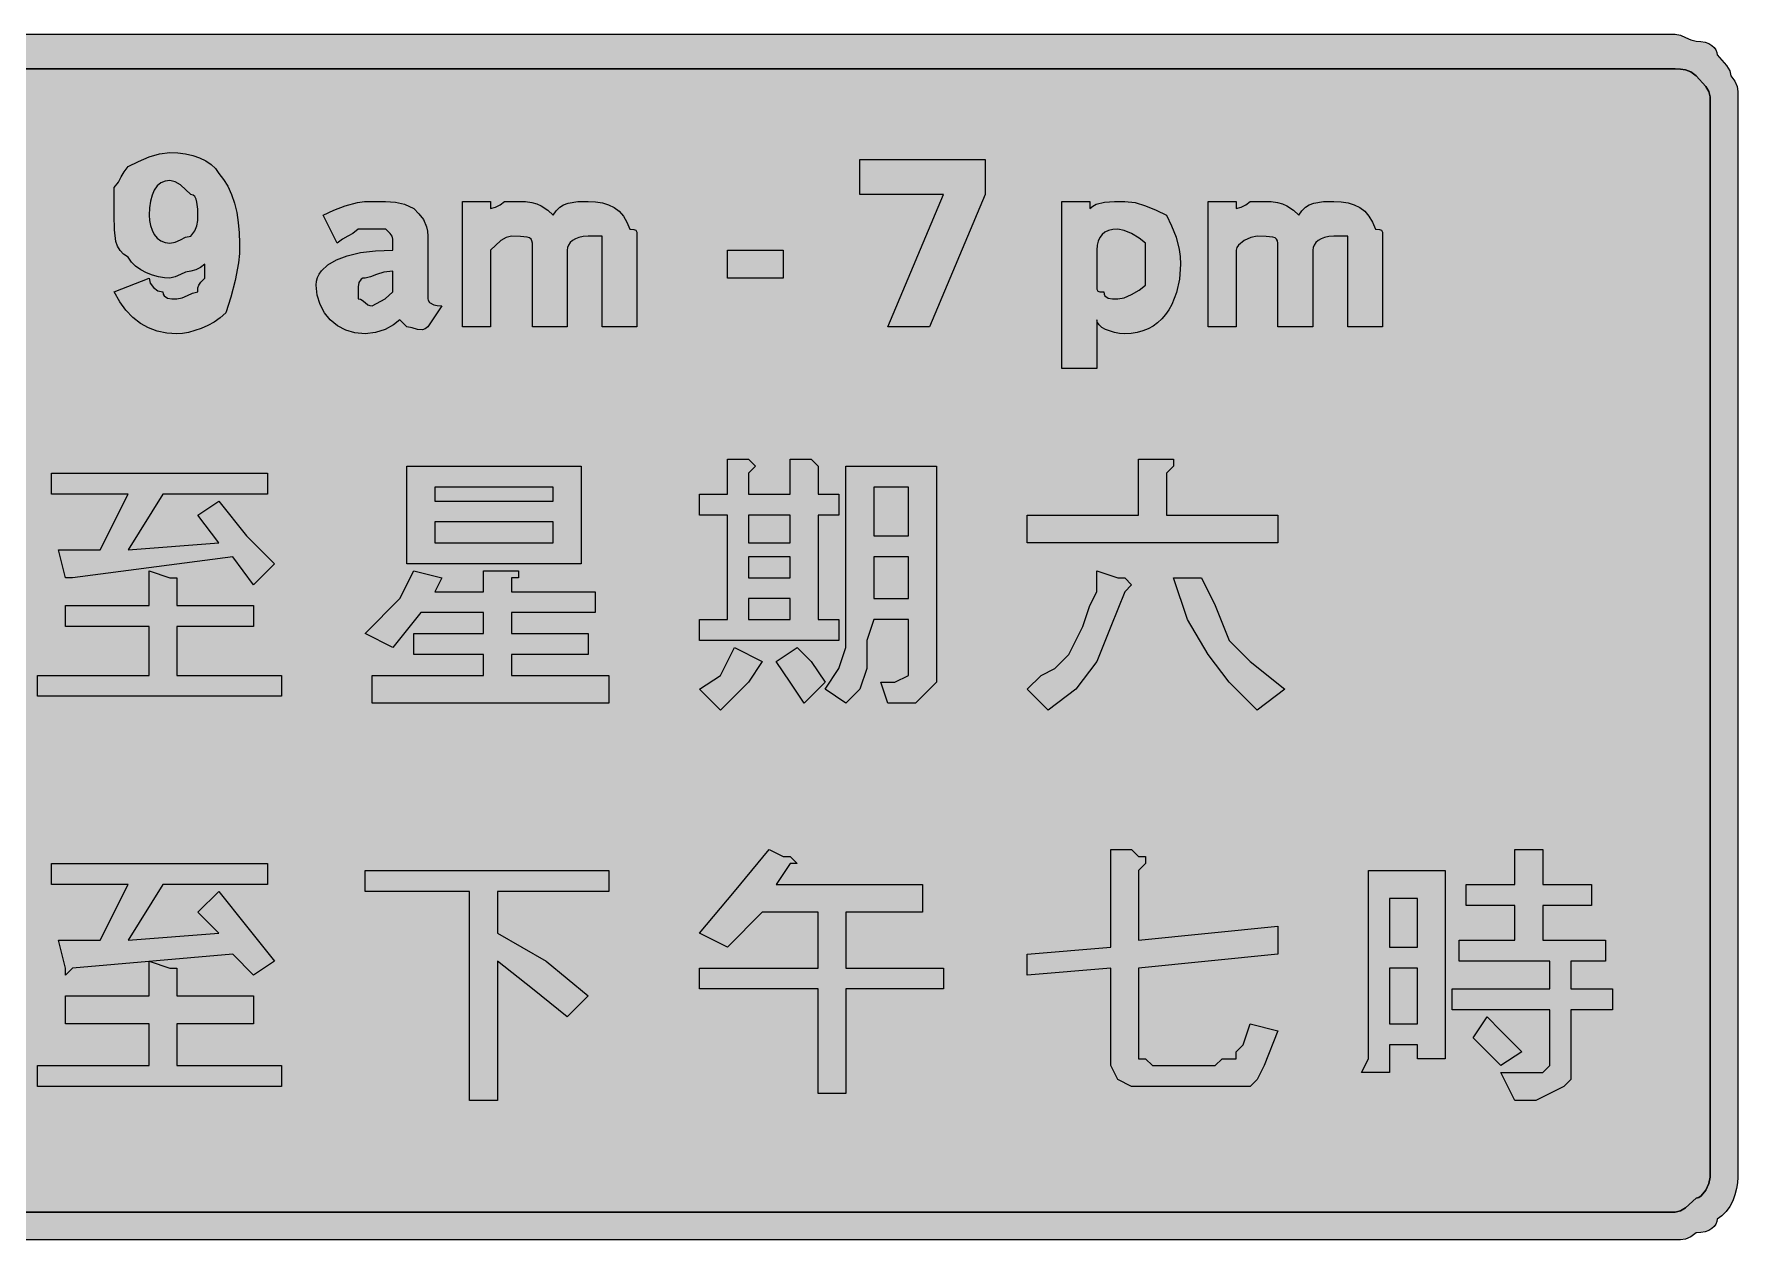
# Model space of a CAD drawing. Header units: metres. Extents: x 12 to 556, y 32 to 240.
# Drawn here: x 262.4 to 555.8, y 32.2 to 239.8 of the extents above; entities that cross this region are included whole.
import ezdxf

# ---------------------------------------------------------------- set-up
doc = ezdxf.new("R2010")
doc.units = ezdxf.units.M
doc.layers.add('FILL_BLACK_000000', color=7, linetype='Continuous', true_color=0x000000)
doc.layers.add('FILL_WHITE_FFFFFF', color=7, linetype='Continuous', true_color=0xffffff)

msp = doc.modelspace()

# ---------------------------------------------------------------- hatches: boundary and pattern name
at = {"layer": 'FILL_BLACK_000000', "true_color": 0x000000}
h = msp.add_hatch(color=7, dxfattribs=at)
h.dxf.hatch_style = 1
h.paths.add_polyline_path([(545.85, 239.57), (546.75, 239.16), (547.65, 238.75), (548.55, 238.56), (549.39, 238.51), (550.13, 238.35), (550.74, 238.12), (551.25, 237.81), (551.64, 237.45), (551.92, 237.04), (552.09, 236.61), (552.15, 236.16), (553.8, 234.36), (554.34, 233.46), (554.55, 232.56), (555.24, 231.66), (555.6, 230.76), (555.73, 229.86), (555.75, 228.96), (555.75, 42.96), (555.69, 42.01), (555.53, 40.99), (555.24, 39.94), (554.85, 38.91), (554.34, 37.93), (553.72, 37.05), (552.99, 36.32), (552.15, 35.76), (552.09, 35.31), (551.92, 34.88), (551.64, 34.47), (551.25, 34.11), (550.74, 33.8), (550.13, 33.57), (549.39, 33.41), (548.55, 33.36), (547.65, 32.67), (546.75, 32.31), (545.85, 32.18), (544.95, 32.16), (22.95, 32.16), (21.65, 32.22), (20.46, 32.38), (19.34, 32.67), (18.3, 33.06), (17.31, 33.57), (16.37, 34.18), (14.55, 35.76), (13.95, 36.51), (13.54, 37.28), (13.35, 38.16), (12.66, 39.75), (12.3, 41.01), (12.17, 42.04), (12.15, 42.96), (12.15, 228.96), (12.36, 230.76), (12.9, 232.56), (13.67, 234.36), (14.55, 236.16), (16.35, 237.81), (17.25, 238.35), (18.15, 238.56), (19.24, 238.75), (20.55, 239.16), (21.86, 239.57), (22.95, 239.76), (544.95, 239.76), (545.85, 239.57)])
h.paths.add_polyline_path([(20.49, 233.35), (19.47, 232.87), (18.6, 232.26), (17.9, 231.53), (17.38, 230.72), (17.06, 229.86), (16.95, 228.96), (16.95, 42.96), (16.97, 42.25), (17.1, 41.76), (17.46, 41.27), (18.15, 40.56), (18.3, 39.96), (18.66, 39.55), (18.95, 39.41), (19.35, 39.36), (19.46, 38.91), (19.74, 38.48), (20.7, 37.71), (21.88, 37.17), (22.95, 36.96), (544.95, 36.96), (545.85, 37.17), (546.75, 37.71), (548.55, 39.36), (549, 39.47), (549.43, 39.75), (550.2, 40.71), (550.74, 41.89), (550.95, 42.96), (550.95, 228.96), (550.74, 229.86), (550.2, 230.76), (548.55, 232.56), (547.65, 233.25), (546.75, 233.61), (545.85, 233.74), (544.95, 233.76), (22.95, 233.76), (21.66, 233.65), (20.49, 233.35)], flags=16)
h = msp.add_hatch(color=7, dxfattribs=at)
h.dxf.hatch_style = 1
h.paths.add_polyline_path([(282.36, 196.88), (282.9, 196.11), (283.67, 195.57), (284.55, 195.36), (284.6, 194.96), (284.76, 194.67), (285.3, 194.31), (286.07, 194.18), (286.95, 194.16), (287.85, 194.35), (288.75, 194.76), (289.65, 195.17), (290.55, 195.36), (290.57, 196.07), (290.7, 196.56), (291.06, 197.05), (291.75, 197.76), (291.75, 200.16), (291, 199.56), (290.23, 199.15), (289.35, 198.96), (288.45, 198.77), (287.55, 198.36), (286.65, 197.95), (285.75, 197.76), (284.8, 197.82), (283.78, 197.99), (282.73, 198.27), (281.7, 198.66), (280.72, 199.17), (279.84, 199.79), (279.11, 200.52), (278.55, 201.36), (277.76, 201.87), (277.16, 202.48), (276.74, 203.22), (276.45, 204.06), (276.19, 206.08), (276.15, 208.56), (276.15, 213.36), (276.86, 214.26), (277.35, 215.16), (277.84, 216.06), (278.55, 216.96), (280.35, 217.84), (282.15, 218.61), (283.95, 219.15), (285.75, 219.36), (287.1, 219.3), (288.41, 219.13), (289.67, 218.85), (290.85, 218.46), (291.91, 217.95), (292.84, 217.33), (293.59, 216.6), (294.15, 215.76), (294.99, 214.75), (295.72, 213.55), (296.34, 212.17), (296.85, 210.66), (297.24, 209.03), (297.52, 207.32), (297.69, 205.56), (297.75, 203.76), (297.7, 202.01), (297.54, 200.37), (297, 197.31), (296.23, 194.48), (295.35, 191.76), (294.4, 190.92), (293.36, 190.18), (292.27, 189.57), (291.15, 189.06), (288.94, 188.38), (287.9, 188.22), (286.95, 188.16), (285.21, 188.27), (283.57, 188.61), (282.06, 189.17), (280.65, 189.96), (279.36, 190.97), (278.17, 192.21), (277.11, 193.67), (276.15, 195.36), (282.15, 197.76), (282.36, 196.88)])
h.paths.add_polyline_path([(284.17, 214.13), (283.56, 213.61), (283.05, 212.91), (282.66, 212.04), (282.38, 211.02), (282.21, 209.85), (282.15, 208.56), (282.21, 207.66), (282.38, 206.8), (282.66, 205.99), (283.05, 205.26), (283.56, 204.65), (284.17, 204.17), (284.91, 203.87), (285.75, 203.76), (286.65, 203.95), (287.55, 204.36), (288.45, 204.77), (289.35, 204.96), (290.04, 205.86), (290.4, 206.76), (290.53, 207.66), (290.55, 208.56), (290.53, 209.63), (290.4, 210.81), (290.26, 211.34), (290.04, 211.77), (289.75, 212.05), (289.35, 212.16), (287.55, 213.81), (286.65, 214.35), (285.75, 214.56), (284.91, 214.45), (284.17, 214.13)], flags=16)
h = msp.add_hatch(color=7, dxfattribs=at)
h.dxf.hatch_style = 1
h.paths.add_polyline_path([(418.95, 212.16), (404.55, 212.16), (404.55, 218.16), (426.15, 218.16), (426.15, 212.16), (416.55, 189.36), (409.35, 189.36), (418.95, 212.16)])
h = msp.add_hatch(color=7, dxfattribs=at)
h.dxf.hatch_style = 1
h.paths.add_polyline_path([(329.7, 189.02), (329.25, 188.85), (328.35, 188.91), (327.45, 189.19), (326.55, 189.36), (325.35, 190.56), (324.24, 189.68), (322.8, 188.91), (321.13, 188.37), (319.35, 188.16), (317.61, 188.32), (316.01, 188.8), (314.58, 189.55), (313.35, 190.56), (312.34, 191.79), (311.59, 193.22), (311.11, 194.82), (310.95, 196.56), (311.01, 197.22), (311.17, 197.85), (311.45, 198.45), (311.83, 199.02), (312.91, 200.04), (314.4, 200.91), (316.28, 201.61), (318.54, 202.13), (321.17, 202.45), (324.15, 202.56), (324.15, 203.76), (324.13, 204.47), (324, 204.96), (323.64, 205.45), (322.95, 206.16), (321.75, 206.16), (318.15, 206.16), (317.25, 205.45), (316.35, 204.96), (315.45, 204.47), (314.55, 203.76), (312.15, 208.56), (313.97, 209.44), (315.9, 210.21), (318.06, 210.75), (319.25, 210.91), (320.55, 210.96), (322.86, 210.94), (324.6, 210.81), (326.12, 210.45), (327.75, 209.76), (328.63, 208.84), (329.4, 207.81), (329.94, 206.55), (330.1, 205.81), (330.15, 204.96), (330.15, 194.16), (330.19, 193.97), (330.45, 193.56), (331.16, 193.15), (331.76, 193.01), (332.55, 192.96), (330.15, 189.36), (329.7, 189.02)])
h.paths.add_polyline_path([(318.55, 194.11), (318.86, 193.97), (319.35, 193.56), (319.84, 193.15), (320.15, 193.01), (320.55, 192.96), (322.8, 194.16), (324.15, 195.36), (324.15, 198.96), (322.56, 198.77), (321.3, 198.36), (320.27, 197.95), (319.35, 197.76), (318.95, 197.71), (318.66, 197.55), (318.3, 197.01), (318.17, 196.24), (318.15, 195.36), (318.15, 194.16), (318.55, 194.11)], flags=16)
h = msp.add_hatch(color=7, dxfattribs=at)
h.dxf.hatch_style = 1
h.paths.add_polyline_path([(356.91, 204.91), (356.17, 204.75), (355.56, 204.52), (355.05, 204.21), (354.66, 203.85), (354.37, 203.44), (354.21, 203.01), (354.15, 202.56), (354.15, 189.36), (348.15, 189.36), (348.15, 203.76), (348.09, 204.16), (347.92, 204.45), (347.64, 204.67), (347.25, 204.81), (346.12, 204.94), (344.55, 204.96), (343.65, 204.75), (342.75, 204.21), (340.95, 202.56), (340.95, 189.36), (336.15, 189.36), (336.15, 210.96), (340.95, 210.96), (340.95, 209.76), (341.83, 209.95), (342.6, 210.36), (343.35, 210.96), (345.75, 210.96), (346.99, 210.91), (348.04, 210.75), (348.91, 210.52), (349.65, 210.21), (350.81, 209.44), (351.75, 208.56), (352.25, 209.35), (352.86, 209.95), (353.54, 210.37), (354.3, 210.66), (355.97, 210.92), (357.75, 210.96), (359.04, 210.9), (360.22, 210.72), (361.29, 210.39), (362.25, 209.91), (363.09, 209.26), (363.82, 208.43), (364.44, 207.4), (364.95, 206.16), (365.64, 206.14), (366, 206.01), (366.13, 205.65), (366.15, 204.96), (366.15, 189.36), (360.15, 189.36), (360.15, 203.76), (360.15, 204.96), (358.95, 204.96), (357.75, 204.96), (356.91, 204.91)])
h = msp.add_hatch(color=7, dxfattribs=at)
h.dxf.hatch_style = 1
h.paths.add_polyline_path([(459.09, 195.25), (458.29, 193.2), (457.78, 192.29), (457.2, 191.46), (456.55, 190.72), (455.82, 190.06), (455.04, 189.49), (454.18, 189.02), (453.26, 188.65), (452.29, 188.38), (451.25, 188.22), (450.15, 188.16), (449.25, 188.21), (448.39, 188.37), (446.85, 188.91), (446.24, 189.27), (445.76, 189.68), (445.46, 190.11), (445.35, 190.56), (445.35, 182.16), (439.35, 182.16), (439.35, 210.96), (444.15, 210.96), (444.15, 209.76), (444.65, 210.16), (445.26, 210.45), (446.7, 210.81), (448.37, 210.94), (450.15, 210.96), (451.95, 210.75), (453.75, 210.21), (455.55, 209.44), (457.35, 208.56), (458.23, 206.74), (459, 204.81), (459.54, 202.65), (459.7, 201.46), (459.75, 200.16), (459.58, 197.58), (459.09, 195.25)])
h.paths.add_polyline_path([(451.35, 194.91), (452.66, 195.68), (453.75, 196.56), (453.75, 197.76), (453.75, 202.56), (453.75, 203.76), (452.66, 204.64), (451.35, 205.41), (450.04, 205.95), (448.95, 206.16), (448.11, 206.1), (447.37, 205.93), (446.76, 205.65), (446.25, 205.26), (445.86, 204.75), (445.57, 204.13), (445.41, 203.4), (445.35, 202.56), (445.35, 197.76), (445.35, 196.56), (445.37, 195.87), (445.5, 195.51), (445.86, 195.38), (446.55, 195.36), (446.6, 194.96), (446.76, 194.67), (447.3, 194.31), (448.07, 194.18), (448.95, 194.16), (450.04, 194.37), (451.35, 194.91)], flags=16)
h = msp.add_hatch(color=7, dxfattribs=at)
h.dxf.hatch_style = 1
h.paths.add_polyline_path([(485.31, 204.91), (484.58, 204.75), (483.96, 204.52), (483.45, 204.21), (483.06, 203.85), (482.77, 203.44), (482.61, 203.01), (482.55, 202.56), (482.55, 189.36), (476.55, 189.36), (476.55, 203.76), (476.49, 204.16), (476.32, 204.45), (476.04, 204.67), (475.65, 204.81), (474.52, 204.94), (472.95, 204.96), (471.88, 204.75), (470.7, 204.21), (469.74, 203.44), (469.46, 203.01), (469.35, 202.56), (469.35, 189.36), (464.55, 189.36), (464.55, 210.96), (469.35, 210.96), (469.35, 209.76), (470.23, 209.95), (471, 210.36), (471.75, 210.96), (474.15, 210.96), (475.39, 210.91), (476.44, 210.75), (477.31, 210.52), (478.05, 210.21), (479.21, 209.44), (480.15, 208.56), (480.65, 209.35), (481.26, 209.95), (481.94, 210.37), (482.7, 210.66), (484.37, 210.92), (486.15, 210.96), (487.44, 210.9), (488.62, 210.72), (489.69, 210.39), (490.65, 209.91), (491.49, 209.26), (492.22, 208.43), (492.84, 207.4), (493.35, 206.16), (494.04, 206.14), (494.4, 206.01), (494.53, 205.65), (494.55, 204.96), (494.55, 189.36), (488.55, 189.36), (488.55, 203.76), (488.55, 204.96), (487.35, 204.96), (486.15, 204.96), (485.31, 204.91)])
h = msp.add_hatch(color=7, dxfattribs=at)
h.dxf.hatch_style = 1
h.paths.add_polyline_path([(391.35, 197.76), (381.75, 197.76), (381.75, 202.56), (391.35, 202.56), (391.35, 197.76)])
h = msp.add_hatch(color=7, dxfattribs=at)
h.dxf.hatch_style = 1
h.paths.add_polyline_path([(326.55, 165.36), (356.55, 165.36), (356.55, 148.56), (326.55, 148.56), (326.55, 165.36)])
h.paths.add_polyline_path([(331.35, 161.76), (331.35, 159.36), (351.75, 159.36), (351.75, 161.76), (331.35, 161.76)], flags=16)
h.paths.add_polyline_path([(351.75, 155.76), (331.35, 155.76), (331.35, 152.16), (351.75, 152.16), (351.75, 155.76)], flags=16)
h = msp.add_hatch(color=7, dxfattribs=at)
h.dxf.hatch_style = 1
h.paths.add_polyline_path([(386.55, 165.36), (385.35, 164.16), (385.35, 160.56), (392.55, 160.56), (392.55, 166.56), (396.15, 166.56), (397.35, 165.36), (397.35, 164.16), (397.35, 160.56), (400.95, 160.56), (400.95, 156.96), (397.35, 156.96), (397.35, 138.96), (400.95, 138.96), (400.95, 135.36), (376.95, 135.36), (376.95, 138.96), (381.75, 138.96), (381.75, 156.96), (376.95, 156.96), (376.95, 160.56), (381.75, 160.56), (381.75, 166.56), (385.35, 166.56), (386.55, 165.36)])
h.paths.add_polyline_path([(385.35, 146.16), (392.55, 146.16), (392.55, 149.76), (385.35, 149.76), (385.35, 146.16)], flags=16)
h.paths.add_polyline_path([(385.35, 142.56), (385.35, 138.96), (392.55, 138.96), (392.55, 142.56), (385.35, 142.56)], flags=16)
h.paths.add_polyline_path([(392.55, 156.96), (385.35, 156.96), (385.35, 152.16), (392.55, 152.16), (392.55, 156.96)], flags=16)
h = msp.add_hatch(color=7, dxfattribs=at)
h.dxf.hatch_style = 1
h.paths.add_polyline_path([(417.75, 128.16), (416.55, 126.96), (415.35, 125.76), (414.15, 124.56), (409.35, 124.56), (408.15, 128.16), (410.55, 128.16), (412.95, 129.36), (412.95, 130.56), (412.95, 138.96), (406.95, 138.96), (405.75, 135.36), (405.75, 130.56), (404.55, 126.96), (402.15, 124.56), (398.55, 126.96), (400.95, 130.56), (402.15, 134.16), (402.15, 140.16), (402.15, 147.36), (402.15, 165.36), (417.75, 165.36), (417.75, 130.56), (417.75, 128.16)])
h.paths.add_polyline_path([(406.95, 149.76), (406.95, 142.56), (412.95, 142.56), (412.95, 149.76), (406.95, 149.76)], flags=16)
h.paths.add_polyline_path([(412.95, 161.76), (406.95, 161.76), (406.95, 153.36), (412.95, 153.36), (412.95, 161.76)], flags=16)
h = msp.add_hatch(color=7, dxfattribs=at)
h.dxf.hatch_style = 1
h.paths.add_polyline_path([(457.35, 166.56), (458.55, 166.56), (458.55, 165.36), (457.35, 164.16), (457.35, 156.96), (476.55, 156.96), (476.55, 152.16), (433.35, 152.16), (433.35, 156.96), (452.55, 156.96), (452.55, 166.56), (456.15, 166.56), (457.35, 166.56)])
h = msp.add_hatch(color=7, dxfattribs=at)
h.dxf.hatch_style = 1
h.paths.add_polyline_path([(265.35, 164.16), (302.55, 164.16), (302.55, 160.56), (284.55, 160.56), (278.55, 150.96), (294.15, 152.16), (290.55, 156.96), (294.15, 159.36), (298.95, 153.36), (303.75, 148.56), (300.15, 144.96), (296.55, 149.76), (268.95, 146.16), (267.75, 146.16), (266.55, 150.96), (273.75, 150.96), (278.55, 160.56), (265.35, 160.56), (265.35, 164.16)])
h = msp.add_hatch(color=7, dxfattribs=at)
h.dxf.hatch_style = 1
h.paths.add_polyline_path([(262.95, 129.36), (282.15, 129.36), (282.15, 137.76), (267.75, 137.76), (267.75, 141.36), (282.15, 141.36), (282.15, 147.36), (285.75, 146.16), (286.95, 146.16), (286.95, 144.96), (286.95, 141.36), (300.15, 141.36), (300.15, 137.76), (286.95, 137.76), (286.95, 129.36), (304.95, 129.36), (304.95, 125.76), (262.95, 125.76), (262.95, 129.36)])
h = msp.add_hatch(color=7, dxfattribs=at)
h.dxf.hatch_style = 1
h.paths.add_polyline_path([(331.35, 143.76), (339.75, 143.76), (339.75, 147.36), (344.55, 147.36), (345.75, 147.36), (345.75, 146.16), (344.55, 146.16), (344.55, 143.76), (358.95, 143.76), (358.95, 140.16), (344.55, 140.16), (344.55, 136.56), (357.75, 136.56), (357.75, 132.96), (344.55, 132.96), (344.55, 129.36), (361.35, 129.36), (361.35, 124.56), (320.55, 124.56), (320.55, 129.36), (339.75, 129.36), (339.75, 132.96), (327.75, 132.96), (327.75, 136.56), (339.75, 136.56), (339.75, 140.16), (328.95, 140.16), (324.15, 134.16), (319.35, 136.56), (325.35, 142.56), (327.75, 147.36), (332.55, 146.16), (331.35, 143.76)])
h = msp.add_hatch(color=7, dxfattribs=at)
h.dxf.hatch_style = 1
h.paths.add_polyline_path([(450.15, 146.16), (451.35, 144.96), (450.15, 143.76), (447.75, 137.76), (445.35, 131.76), (441.75, 126.96), (436.95, 123.36), (433.35, 126.96), (435.75, 129.36), (438.15, 130.56), (440.55, 132.96), (441.75, 135.36), (442.95, 137.76), (444.15, 141.36), (445.35, 143.76), (445.35, 147.36), (448.95, 146.16), (450.15, 146.16)])
h = msp.add_hatch(color=7, dxfattribs=at)
h.dxf.hatch_style = 1
h.paths.add_polyline_path([(465.75, 141.36), (468.15, 135.36), (471.75, 131.76), (477.75, 126.96), (472.95, 123.36), (468.15, 128.16), (464.55, 132.96), (460.95, 138.96), (458.55, 146.16), (463.35, 146.16), (465.75, 141.36)])
h = msp.add_hatch(color=7, dxfattribs=at)
h.dxf.hatch_style = 1
h.paths.add_polyline_path([(380.55, 129.36), (382.95, 134.16), (387.75, 131.76), (385.35, 128.16), (380.55, 123.36), (376.95, 126.96), (380.55, 129.36)])
h = msp.add_hatch(color=7, dxfattribs=at)
h.dxf.hatch_style = 1
h.paths.add_polyline_path([(396.15, 131.76), (398.55, 128.16), (394.95, 124.56), (392.55, 128.16), (390.15, 131.76), (393.75, 134.16), (396.15, 131.76)])
h = msp.add_hatch(color=7, dxfattribs=at)
h.dxf.hatch_style = 1
h.paths.add_polyline_path([(265.35, 96.96), (302.55, 96.96), (302.55, 93.36), (284.55, 93.36), (278.55, 83.76), (294.15, 84.96), (290.55, 88.56), (294.15, 92.16), (298.95, 86.16), (303.75, 80.16), (300.15, 77.76), (296.55, 81.36), (268.95, 78.96), (267.75, 77.76), (267.75, 78.96), (266.55, 83.76), (273.75, 83.76), (278.55, 93.36), (265.35, 93.36), (265.35, 96.96)])
h = msp.add_hatch(color=7, dxfattribs=at)
h.dxf.hatch_style = 1
h.paths.add_polyline_path([(382.95, 92.16), (388.95, 99.36), (391.35, 98.16), (392.55, 98.16), (393.75, 96.96), (392.55, 96.96), (390.15, 93.36), (415.35, 93.36), (415.35, 88.56), (402.15, 88.56), (402.15, 78.96), (418.95, 78.96), (418.95, 75.36), (402.15, 75.36), (402.15, 57.36), (397.35, 57.36), (397.35, 75.36), (376.95, 75.36), (376.95, 78.96), (397.35, 78.96), (397.35, 88.56), (387.75, 88.56), (381.75, 82.56), (376.95, 84.96), (382.95, 92.16)])
h = msp.add_hatch(color=7, dxfattribs=at)
h.dxf.hatch_style = 1
h.paths.add_polyline_path([(452.55, 98.16), (453.75, 98.16), (453.75, 96.96), (452.55, 95.76), (452.55, 83.76), (476.55, 86.16), (476.55, 81.36), (452.55, 78.96), (452.55, 66.96), (452.55, 64.56), (452.55, 63.36), (453.75, 63.36), (454.95, 62.16), (465.75, 62.16), (466.95, 63.36), (469.35, 63.36), (469.35, 64.56), (470.55, 65.76), (471.75, 69.36), (476.55, 68.16), (474.15, 62.16), (472.95, 59.76), (471.75, 58.56), (469.35, 58.56), (466.95, 58.56), (453.75, 58.56), (451.35, 58.56), (448.95, 59.76), (447.75, 62.16), (447.75, 65.76), (447.75, 78.96), (433.35, 77.76), (433.35, 81.36), (447.75, 82.56), (447.75, 99.36), (451.35, 99.36), (452.55, 98.16)])
h = msp.add_hatch(color=7, dxfattribs=at)
h.dxf.hatch_style = 1
h.paths.add_polyline_path([(517.35, 89.76), (508.95, 89.76), (508.95, 93.36), (517.35, 93.36), (517.35, 99.36), (520.95, 99.36), (522.15, 99.36), (522.15, 98.16), (522.15, 96.96), (522.15, 93.36), (530.55, 93.36), (530.55, 89.76), (522.15, 89.76), (522.15, 83.76), (532.95, 83.76), (532.95, 80.16), (526.95, 80.16), (526.95, 75.36), (534.15, 75.36), (534.15, 71.76), (526.95, 71.76), (526.95, 62.16), (526.95, 59.76), (525.75, 58.56), (523.35, 57.36), (520.95, 56.16), (517.35, 56.16), (514.95, 60.96), (519.75, 60.96), (520.95, 60.96), (522.15, 60.96), (523.35, 62.16), (523.35, 63.36), (523.35, 71.76), (506.55, 71.76), (506.55, 75.36), (523.35, 75.36), (523.35, 80.16), (507.75, 80.16), (507.75, 83.76), (517.35, 83.76), (517.35, 89.76)])
h = msp.add_hatch(color=7, dxfattribs=at)
h.dxf.hatch_style = 1
h.paths.add_polyline_path([(361.35, 95.76), (361.35, 92.16), (342.15, 92.16), (342.15, 84.96), (350.55, 80.16), (357.75, 74.16), (354.15, 70.56), (348.15, 75.36), (342.15, 80.16), (342.15, 56.16), (337.35, 56.16), (337.35, 92.16), (319.35, 92.16), (319.35, 95.76), (361.35, 95.76)])
h = msp.add_hatch(color=7, dxfattribs=at)
h.dxf.hatch_style = 1
h.paths.add_polyline_path([(500.55, 63.36), (500.55, 65.76), (495.75, 65.76), (495.75, 60.96), (490.95, 60.96), (492.15, 63.36), (492.15, 95.76), (505.35, 95.76), (505.35, 63.36), (500.55, 63.36)])
h.paths.add_polyline_path([(495.75, 90.96), (495.75, 82.56), (500.55, 82.56), (500.55, 90.96), (495.75, 90.96)], flags=16)
h.paths.add_polyline_path([(500.55, 78.96), (495.75, 78.96), (495.75, 69.36), (500.55, 69.36), (500.55, 78.96)], flags=16)
h = msp.add_hatch(color=7, dxfattribs=at)
h.dxf.hatch_style = 1
h.paths.add_polyline_path([(262.95, 62.16), (282.15, 62.16), (282.15, 69.36), (267.75, 69.36), (267.75, 74.16), (282.15, 74.16), (282.15, 80.16), (285.75, 78.96), (286.95, 78.96), (286.95, 77.76), (286.95, 74.16), (300.15, 74.16), (300.15, 69.36), (286.95, 69.36), (286.95, 62.16), (304.95, 62.16), (304.95, 58.56), (262.95, 58.56), (262.95, 62.16)])
h = msp.add_hatch(color=7, dxfattribs=at)
h.dxf.hatch_style = 1
h.paths.add_polyline_path([(514.95, 68.16), (518.55, 64.56), (514.95, 62.16), (512.55, 64.56), (510.15, 66.96), (512.55, 70.56), (514.95, 68.16)])
at = {"layer": 'FILL_WHITE_FFFFFF', "true_color": 0xffffff}
h = msp.add_hatch(color=7, dxfattribs=at)
h.dxf.hatch_style = 1
h.paths.add_polyline_path([(544.95, 233.76), (545.85, 233.74), (546.75, 233.61), (547.65, 233.25), (548.55, 232.56), (550.2, 230.76), (550.74, 229.86), (550.95, 228.96), (550.95, 42.96), (550.74, 41.89), (550.2, 40.71), (549.43, 39.75), (549, 39.47), (548.55, 39.36), (546.75, 37.71), (545.85, 37.17), (544.95, 36.96), (22.95, 36.96), (21.88, 37.17), (20.7, 37.71), (19.74, 38.48), (19.46, 38.91), (19.35, 39.36), (18.9, 39.47), (18.47, 39.75), (17.7, 40.71), (17.16, 41.89), (16.95, 42.96), (16.95, 228.96), (17.16, 229.86), (17.7, 230.76), (19.35, 232.56), (19.46, 232.96), (19.74, 233.25), (20.17, 233.47), (20.7, 233.61), (21.88, 233.74), (22.95, 233.76), (544.95, 233.76)])

# ---------------------------------------------------------------- linework, layer by layer
at = {"layer": 'FILL_BLACK_000000', "lineweight": 0, "true_color": 0x000000}
for points in [[(22.95, 239.76), (544.95, 239.76), (545.85, 239.57), (546.75, 239.16), (547.65, 238.75), (548.55, 238.56), (549.39, 238.51), (550.13, 238.35), (550.74, 238.12), (551.25, 237.81), (551.64, 237.45), (551.92, 237.04), (552.09, 236.61), (552.15, 236.16), (553.8, 234.36), (554.34, 233.46), (554.55, 232.56), (555.24, 231.66), (555.6, 230.76), (555.73, 229.86), (555.75, 228.96), (555.75, 42.96), (555.69, 42.01), (555.53, 40.99), (555.24, 39.94), (554.85, 38.91), (554.34, 37.93), (553.72, 37.05), (552.99, 36.32), (552.15, 35.76), (552.09, 35.31), (551.92, 34.88), (551.64, 34.47), (551.25, 34.11), (550.74, 33.8), (550.13, 33.57), (549.39, 33.41), (548.55, 33.36), (547.65, 32.67), (546.75, 32.31), (545.85, 32.18), (544.95, 32.16), (22.95, 32.16)], [(22.95, 36.96), (544.95, 36.96), (545.85, 37.17), (546.75, 37.71), (548.55, 39.36), (549, 39.47), (549.43, 39.75), (550.2, 40.71), (550.74, 41.89), (550.95, 42.96), (550.95, 228.96), (550.74, 229.86), (550.2, 230.76), (548.55, 232.56), (547.65, 233.25), (546.75, 233.61), (545.85, 233.74), (544.95, 233.76), (22.95, 233.76)]]:
    msp.add_lwpolyline(points, dxfattribs=at)
for points in [[(282.36, 196.88), (282.9, 196.11), (283.67, 195.57), (284.55, 195.36), (284.6, 194.96), (284.76, 194.67), (285.3, 194.31), (286.07, 194.18), (286.95, 194.16), (287.85, 194.35), (288.75, 194.76), (289.65, 195.17), (290.55, 195.36), (290.57, 196.07), (290.7, 196.56), (291.06, 197.05), (291.75, 197.76), (291.75, 200.16), (291, 199.56), (290.23, 199.15), (289.35, 198.96), (288.45, 198.77), (287.55, 198.36), (286.65, 197.95), (285.75, 197.76), (284.8, 197.82), (283.78, 197.99), (282.73, 198.27), (281.7, 198.66), (280.72, 199.17), (279.84, 199.79), (279.11, 200.52), (278.55, 201.36), (277.76, 201.87), (277.16, 202.48), (276.74, 203.22), (276.45, 204.06), (276.19, 206.08), (276.15, 208.56), (276.15, 213.36), (276.86, 214.26), (277.35, 215.16), (277.84, 216.06), (278.55, 216.96), (280.35, 217.84), (282.15, 218.61), (283.95, 219.15), (285.75, 219.36), (287.1, 219.3), (288.41, 219.13), (289.67, 218.85), (290.85, 218.46), (291.91, 217.95), (292.84, 217.33), (293.59, 216.6), (294.15, 215.76), (294.99, 214.75), (295.72, 213.55), (296.34, 212.17), (296.85, 210.66), (297.24, 209.03), (297.52, 207.32), (297.69, 205.56), (297.75, 203.76), (297.7, 202.01), (297.54, 200.37), (297, 197.31), (296.23, 194.48), (295.35, 191.76), (294.4, 190.92), (293.36, 190.18), (292.27, 189.57), (291.15, 189.06), (288.94, 188.38), (287.9, 188.22), (286.95, 188.16), (285.21, 188.27), (283.57, 188.61), (282.06, 189.17), (280.65, 189.96), (279.36, 190.97), (278.17, 192.21), (277.11, 193.67), (276.15, 195.36), (282.15, 197.76)], [(418.95, 212.16), (404.55, 212.16), (404.55, 218.16), (426.15, 218.16), (426.15, 212.16), (416.55, 189.36), (409.35, 189.36)], [(284.17, 214.13), (283.56, 213.61), (283.05, 212.91), (282.66, 212.04), (282.38, 211.02), (282.21, 209.85), (282.15, 208.56), (282.21, 207.66), (282.38, 206.8), (282.66, 205.99), (283.05, 205.26), (283.56, 204.65), (284.17, 204.17), (284.91, 203.87), (285.75, 203.76), (286.65, 203.95), (287.55, 204.36), (288.45, 204.77), (289.35, 204.96), (290.04, 205.86), (290.4, 206.76), (290.53, 207.66), (290.55, 208.56), (290.53, 209.63), (290.4, 210.81), (290.26, 211.34), (290.04, 211.77), (289.75, 212.05), (289.35, 212.16), (287.55, 213.81), (286.65, 214.35), (285.75, 214.56), (284.91, 214.45)], [(329.7, 189.02), (329.25, 188.85), (328.35, 188.91), (327.45, 189.19), (326.55, 189.36), (325.35, 190.56), (324.24, 189.68), (322.8, 188.91), (321.13, 188.37), (319.35, 188.16), (317.61, 188.32), (316.01, 188.8), (314.58, 189.55), (313.35, 190.56), (312.34, 191.79), (311.59, 193.22), (311.11, 194.82), (310.95, 196.56), (311.01, 197.22), (311.17, 197.85), (311.45, 198.45), (311.83, 199.02), (312.91, 200.04), (314.4, 200.91), (316.28, 201.61), (318.54, 202.13), (321.17, 202.45), (324.15, 202.56), (324.15, 203.76), (324.13, 204.47), (324, 204.96), (323.64, 205.45), (322.95, 206.16), (321.75, 206.16), (318.15, 206.16), (317.25, 205.45), (316.35, 204.96), (315.45, 204.47), (314.55, 203.76), (312.15, 208.56), (313.97, 209.44), (315.9, 210.21), (318.06, 210.75), (319.25, 210.91), (320.55, 210.96), (322.86, 210.94), (324.6, 210.81), (326.12, 210.45), (327.75, 209.76), (328.63, 208.84), (329.4, 207.81), (329.94, 206.55), (330.1, 205.81), (330.15, 204.96), (330.15, 194.16), (330.19, 193.97), (330.45, 193.56), (331.16, 193.15), (331.76, 193.01), (332.55, 192.96), (330.15, 189.36)], [(356.91, 204.91), (356.17, 204.75), (355.56, 204.52), (355.05, 204.21), (354.66, 203.85), (354.37, 203.44), (354.21, 203.01), (354.15, 202.56), (354.15, 189.36), (348.15, 189.36), (348.15, 203.76), (348.09, 204.16), (347.92, 204.45), (347.64, 204.67), (347.25, 204.81), (346.12, 204.94), (344.55, 204.96), (343.65, 204.75), (342.75, 204.21), (340.95, 202.56), (340.95, 189.36), (336.15, 189.36), (336.15, 210.96), (340.95, 210.96), (340.95, 209.76), (341.83, 209.95), (342.6, 210.36), (343.35, 210.96), (345.75, 210.96), (346.99, 210.91), (348.04, 210.75), (348.91, 210.52), (349.65, 210.21), (350.81, 209.44), (351.75, 208.56), (352.25, 209.35), (352.86, 209.95), (353.54, 210.37), (354.3, 210.66), (355.97, 210.92), (357.75, 210.96), (359.04, 210.9), (360.22, 210.72), (361.29, 210.39), (362.25, 209.91), (363.09, 209.26), (363.82, 208.43), (364.44, 207.4), (364.95, 206.16), (365.64, 206.14), (366, 206.01), (366.13, 205.65), (366.15, 204.96), (366.15, 189.36), (360.15, 189.36), (360.15, 203.76), (360.15, 204.96), (358.95, 204.96), (357.75, 204.96)], [(459.09, 195.25), (458.29, 193.2), (457.78, 192.29), (457.2, 191.46), (456.55, 190.72), (455.82, 190.06), (455.04, 189.49), (454.18, 189.02), (453.26, 188.65), (452.29, 188.38), (451.25, 188.22), (450.15, 188.16), (449.25, 188.21), (448.39, 188.37), (446.85, 188.91), (446.24, 189.27), (445.76, 189.68), (445.46, 190.11), (445.35, 190.56), (445.35, 182.16), (439.35, 182.16), (439.35, 210.96), (444.15, 210.96), (444.15, 209.76), (444.65, 210.16), (445.26, 210.45), (446.7, 210.81), (448.37, 210.94), (450.15, 210.96), (451.95, 210.75), (453.75, 210.21), (455.55, 209.44), (457.35, 208.56), (458.23, 206.74), (459, 204.81), (459.54, 202.65), (459.7, 201.46), (459.75, 200.16), (459.58, 197.58)], [(485.31, 204.91), (484.58, 204.75), (483.96, 204.52), (483.45, 204.21), (483.06, 203.85), (482.77, 203.44), (482.61, 203.01), (482.55, 202.56), (482.55, 189.36), (476.55, 189.36), (476.55, 203.76), (476.49, 204.16), (476.32, 204.45), (476.04, 204.67), (475.65, 204.81), (474.52, 204.94), (472.95, 204.96), (471.88, 204.75), (470.7, 204.21), (469.74, 203.44), (469.46, 203.01), (469.35, 202.56), (469.35, 189.36), (464.55, 189.36), (464.55, 210.96), (469.35, 210.96), (469.35, 209.76), (470.23, 209.95), (471, 210.36), (471.75, 210.96), (474.15, 210.96), (475.39, 210.91), (476.44, 210.75), (477.31, 210.52), (478.05, 210.21), (479.21, 209.44), (480.15, 208.56), (480.65, 209.35), (481.26, 209.95), (481.94, 210.37), (482.7, 210.66), (484.37, 210.92), (486.15, 210.96), (487.44, 210.9), (488.62, 210.72), (489.69, 210.39), (490.65, 209.91), (491.49, 209.26), (492.22, 208.43), (492.84, 207.4), (493.35, 206.16), (494.04, 206.14), (494.4, 206.01), (494.53, 205.65), (494.55, 204.96), (494.55, 189.36), (488.55, 189.36), (488.55, 203.76), (488.55, 204.96), (487.35, 204.96), (486.15, 204.96)], [(451.35, 194.91), (452.66, 195.68), (453.75, 196.56), (453.75, 197.76), (453.75, 202.56), (453.75, 203.76), (452.66, 204.64), (451.35, 205.41), (450.04, 205.95), (448.95, 206.16), (448.11, 206.1), (447.37, 205.93), (446.76, 205.65), (446.25, 205.26), (445.86, 204.75), (445.57, 204.13), (445.41, 203.4), (445.35, 202.56), (445.35, 197.76), (445.35, 196.56), (445.37, 195.87), (445.5, 195.51), (445.86, 195.38), (446.55, 195.36), (446.6, 194.96), (446.76, 194.67), (447.3, 194.31), (448.07, 194.18), (448.95, 194.16), (450.04, 194.37)], [(391.35, 197.76), (381.75, 197.76), (381.75, 202.56), (391.35, 202.56)], [(318.55, 194.11), (318.86, 193.97), (319.35, 193.56), (319.84, 193.15), (320.15, 193.01), (320.55, 192.96), (322.8, 194.16), (324.15, 195.36), (324.15, 198.96), (322.56, 198.77), (321.3, 198.36), (320.27, 197.95), (319.35, 197.76), (318.95, 197.71), (318.66, 197.55), (318.3, 197.01), (318.17, 196.24), (318.15, 195.36), (318.15, 194.16)], [(326.55, 165.36), (356.55, 165.36), (356.55, 148.56), (326.55, 148.56)], [(386.55, 165.36), (385.35, 164.16), (385.35, 160.56), (392.55, 160.56), (392.55, 166.56), (396.15, 166.56), (397.35, 165.36), (397.35, 164.16), (397.35, 160.56), (400.95, 160.56), (400.95, 156.96), (397.35, 156.96), (397.35, 138.96), (400.95, 138.96), (400.95, 135.36), (376.95, 135.36), (376.95, 138.96), (381.75, 138.96), (381.75, 156.96), (376.95, 156.96), (376.95, 160.56), (381.75, 160.56), (381.75, 166.56), (385.35, 166.56)], [(417.75, 128.16), (416.55, 126.96), (415.35, 125.76), (414.15, 124.56), (409.35, 124.56), (408.15, 128.16), (410.55, 128.16), (412.95, 129.36), (412.95, 130.56), (412.95, 138.96), (406.95, 138.96), (405.75, 135.36), (405.75, 130.56), (404.55, 126.96), (402.15, 124.56), (398.55, 126.96), (400.95, 130.56), (402.15, 134.16), (402.15, 140.16), (402.15, 147.36), (402.15, 165.36), (417.75, 165.36), (417.75, 130.56)], [(457.35, 166.56), (458.55, 166.56), (458.55, 165.36), (457.35, 164.16), (457.35, 156.96), (476.55, 156.96), (476.55, 152.16), (433.35, 152.16), (433.35, 156.96), (452.55, 156.96), (452.55, 166.56), (456.15, 166.56)], [(265.35, 164.16), (302.55, 164.16), (302.55, 160.56), (284.55, 160.56), (278.55, 150.96), (294.15, 152.16), (290.55, 156.96), (294.15, 159.36), (298.95, 153.36), (303.75, 148.56), (300.15, 144.96), (296.55, 149.76), (268.95, 146.16), (267.75, 146.16), (266.55, 150.96), (273.75, 150.96), (278.55, 160.56), (265.35, 160.56)], [(331.35, 161.76), (331.35, 159.36), (351.75, 159.36), (351.75, 161.76)], [(412.95, 161.76), (406.95, 161.76), (406.95, 153.36), (412.95, 153.36)], [(351.75, 155.76), (331.35, 155.76), (331.35, 152.16), (351.75, 152.16)], [(392.55, 156.96), (385.35, 156.96), (385.35, 152.16), (392.55, 152.16)], [(385.35, 146.16), (392.55, 146.16), (392.55, 149.76), (385.35, 149.76)], [(406.95, 149.76), (406.95, 142.56), (412.95, 142.56), (412.95, 149.76)], [(262.95, 129.36), (282.15, 129.36), (282.15, 137.76), (267.75, 137.76), (267.75, 141.36), (282.15, 141.36), (282.15, 147.36), (285.75, 146.16), (286.95, 146.16), (286.95, 144.96), (286.95, 141.36), (300.15, 141.36), (300.15, 137.76), (286.95, 137.76), (286.95, 129.36), (304.95, 129.36), (304.95, 125.76), (262.95, 125.76)], [(331.35, 143.76), (339.75, 143.76), (339.75, 147.36), (344.55, 147.36), (345.75, 147.36), (345.75, 146.16), (344.55, 146.16), (344.55, 143.76), (358.95, 143.76), (358.95, 140.16), (344.55, 140.16), (344.55, 136.56), (357.75, 136.56), (357.75, 132.96), (344.55, 132.96), (344.55, 129.36), (361.35, 129.36), (361.35, 124.56), (320.55, 124.56), (320.55, 129.36), (339.75, 129.36), (339.75, 132.96), (327.75, 132.96), (327.75, 136.56), (339.75, 136.56), (339.75, 140.16), (328.95, 140.16), (324.15, 134.16), (319.35, 136.56), (325.35, 142.56), (327.75, 147.36), (332.55, 146.16)], [(450.15, 146.16), (451.35, 144.96), (450.15, 143.76), (447.75, 137.76), (445.35, 131.76), (441.75, 126.96), (436.95, 123.36), (433.35, 126.96), (435.75, 129.36), (438.15, 130.56), (440.55, 132.96), (441.75, 135.36), (442.95, 137.76), (444.15, 141.36), (445.35, 143.76), (445.35, 147.36), (448.95, 146.16)], [(465.75, 141.36), (468.15, 135.36), (471.75, 131.76), (477.75, 126.96), (472.95, 123.36), (468.15, 128.16), (464.55, 132.96), (460.95, 138.96), (458.55, 146.16), (463.35, 146.16)], [(385.35, 142.56), (385.35, 138.96), (392.55, 138.96), (392.55, 142.56)], [(380.55, 129.36), (382.95, 134.16), (387.75, 131.76), (385.35, 128.16), (380.55, 123.36), (376.95, 126.96)], [(396.15, 131.76), (398.55, 128.16), (394.95, 124.56), (392.55, 128.16), (390.15, 131.76), (393.75, 134.16)], [(265.35, 96.96), (302.55, 96.96), (302.55, 93.36), (284.55, 93.36), (278.55, 83.76), (294.15, 84.96), (290.55, 88.56), (294.15, 92.16), (298.95, 86.16), (303.75, 80.16), (300.15, 77.76), (296.55, 81.36), (268.95, 78.96), (267.75, 77.76), (267.75, 78.96), (266.55, 83.76), (273.75, 83.76), (278.55, 93.36), (265.35, 93.36)], [(382.95, 92.16), (388.95, 99.36), (391.35, 98.16), (392.55, 98.16), (393.75, 96.96), (392.55, 96.96), (390.15, 93.36), (415.35, 93.36), (415.35, 88.56), (402.15, 88.56), (402.15, 78.96), (418.95, 78.96), (418.95, 75.36), (402.15, 75.36), (402.15, 57.36), (397.35, 57.36), (397.35, 75.36), (376.95, 75.36), (376.95, 78.96), (397.35, 78.96), (397.35, 88.56), (387.75, 88.56), (381.75, 82.56), (376.95, 84.96)], [(452.55, 98.16), (453.75, 98.16), (453.75, 96.96), (452.55, 95.76), (452.55, 83.76), (476.55, 86.16), (476.55, 81.36), (452.55, 78.96), (452.55, 66.96), (452.55, 64.56), (452.55, 63.36), (453.75, 63.36), (454.95, 62.16), (465.75, 62.16), (466.95, 63.36), (469.35, 63.36), (469.35, 64.56), (470.55, 65.76), (471.75, 69.36), (476.55, 68.16), (474.15, 62.16), (472.95, 59.76), (471.75, 58.56), (469.35, 58.56), (466.95, 58.56), (453.75, 58.56), (451.35, 58.56), (448.95, 59.76), (447.75, 62.16), (447.75, 65.76), (447.75, 78.96), (433.35, 77.76), (433.35, 81.36), (447.75, 82.56), (447.75, 99.36), (451.35, 99.36)], [(517.35, 89.76), (508.95, 89.76), (508.95, 93.36), (517.35, 93.36), (517.35, 99.36), (520.95, 99.36), (522.15, 99.36), (522.15, 98.16), (522.15, 96.96), (522.15, 93.36), (530.55, 93.36), (530.55, 89.76), (522.15, 89.76), (522.15, 83.76), (532.95, 83.76), (532.95, 80.16), (526.95, 80.16), (526.95, 75.36), (534.15, 75.36), (534.15, 71.76), (526.95, 71.76), (526.95, 62.16), (526.95, 59.76), (525.75, 58.56), (523.35, 57.36), (520.95, 56.16), (517.35, 56.16), (514.95, 60.96), (519.75, 60.96), (520.95, 60.96), (522.15, 60.96), (523.35, 62.16), (523.35, 63.36), (523.35, 71.76), (506.55, 71.76), (506.55, 75.36), (523.35, 75.36), (523.35, 80.16), (507.75, 80.16), (507.75, 83.76), (517.35, 83.76)], [(361.35, 95.76), (361.35, 92.16), (342.15, 92.16), (342.15, 84.96), (350.55, 80.16), (357.75, 74.16), (354.15, 70.56), (348.15, 75.36), (342.15, 80.16), (342.15, 56.16), (337.35, 56.16), (337.35, 92.16), (319.35, 92.16), (319.35, 95.76)], [(500.55, 63.36), (500.55, 65.76), (495.75, 65.76), (495.75, 60.96), (490.95, 60.96), (492.15, 63.36), (492.15, 95.76), (505.35, 95.76), (505.35, 63.36)], [(495.75, 90.96), (495.75, 82.56), (500.55, 82.56), (500.55, 90.96)], [(262.95, 62.16), (282.15, 62.16), (282.15, 69.36), (267.75, 69.36), (267.75, 74.16), (282.15, 74.16), (282.15, 80.16), (285.75, 78.96), (286.95, 78.96), (286.95, 77.76), (286.95, 74.16), (300.15, 74.16), (300.15, 69.36), (286.95, 69.36), (286.95, 62.16), (304.95, 62.16), (304.95, 58.56), (262.95, 58.56)], [(500.55, 78.96), (495.75, 78.96), (495.75, 69.36), (500.55, 69.36)], [(514.95, 68.16), (518.55, 64.56), (514.95, 62.16), (512.55, 64.56), (510.15, 66.96), (512.55, 70.56)]]:
    msp.add_lwpolyline(points, close=True, dxfattribs=at)
at = {"layer": 'FILL_WHITE_FFFFFF', "lineweight": 0, "true_color": 0xffffff}
msp.add_lwpolyline([(22.95, 233.76), (544.95, 233.76), (545.85, 233.74), (546.75, 233.61), (547.65, 233.25), (548.55, 232.56), (550.2, 230.76), (550.74, 229.86), (550.95, 228.96), (550.95, 42.96), (550.74, 41.89), (550.2, 40.71), (549.43, 39.75), (549, 39.47), (548.55, 39.36), (546.75, 37.71), (545.85, 37.17), (544.95, 36.96), (22.95, 36.96)], dxfattribs=at)

doc.saveas('drawing.dxf')
